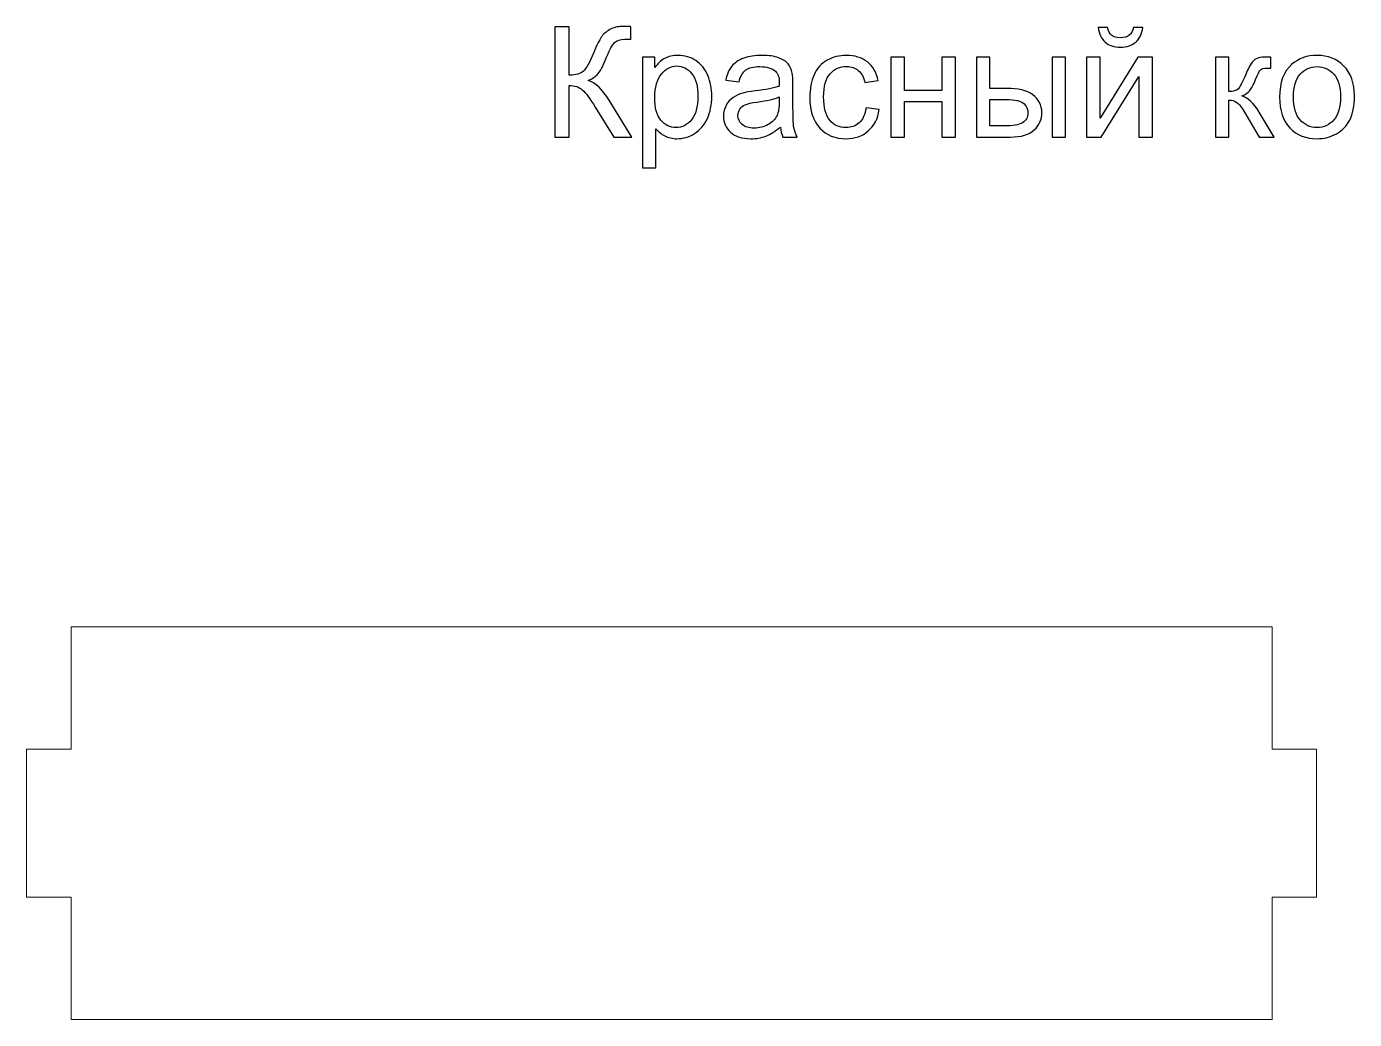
# Model space of a CAD drawing. Header units: millimetres. Extents: x -264 to 265, y -234 to 223.
# Drawn here: x -171.3 to -81.7, y 140.8 to 207.7 of the extents above; entities that cross this region are included whole.
import ezdxf

# ---------------------------------------------------------------- set-up
doc = ezdxf.new("R2010")
doc.units = ezdxf.units.MM
doc.header["$MEASUREMENT"] = 0
doc.layers.add('layer 1', color=7, linetype='Continuous')

msp = doc.modelspace()

# ---------------------------------------------------------------- linework, layer by layer
at = {"layer": 'layer 1', "color": 242}
for points, knots in [([(-135.6367, 207.7095), (-135.6367, 207.7095), (-134.6496, 207.7095), (-134.6496, 207.7095), (-134.6496, 207.7095), (-134.6496, 207.7095), (-134.6496, 204.4469), (-134.6496, 204.4469), (-134.6496, 204.4469), (-134.201, 204.4469), (-133.8841, 204.5352), (-133.7023, 204.7101), (-133.7023, 204.7101), (-133.5187, 204.885), (-133.2867, 205.3041), (-133.0027, 205.9691), (-133.0027, 205.9691), (-132.7966, 206.4592), (-132.6269, 206.8038), (-132.4918, 207.0047), (-132.4918, 207.0047), (-132.3584, 207.2073), (-132.168, 207.377), (-131.9203, 207.5138), (-131.9203, 207.5138), (-131.6744, 207.6506), (-131.4008, 207.7199), (-131.1029, 207.7199), (-131.1029, 207.7199), (-130.7237, 207.7199), (-130.5245, 207.7164), (-130.5037, 207.7095), (-130.5037, 207.7095), (-130.5037, 207.7095), (-130.5037, 206.8575), (-130.5037, 206.8575), (-130.5037, 206.8575), (-130.5384, 206.8575), (-130.6042, 206.8592), (-130.7012, 206.8627), (-130.7012, 206.8627), (-130.8103, 206.8661), (-130.8761, 206.8679), (-130.9003, 206.8679), (-130.9003, 206.8679), (-131.2138, 206.8679), (-131.4475, 206.7917), (-131.5999, 206.6393), (-131.5999, 206.6393), (-131.7558, 206.4869), (-131.9324, 206.1613), (-132.1333, 205.6643), (-132.1333, 205.6643), (-132.3827, 205.0339), (-132.594, 204.6356), (-132.7671, 204.4711), (-132.7671, 204.4711), (-132.9386, 204.3083), (-133.1464, 204.1767), (-133.3854, 204.078), (-133.3854, 204.078), (-132.9057, 203.9464), (-132.4312, 203.5013), (-131.9636, 202.7463), (-131.9636, 202.7463), (-131.9636, 202.7463), (-130.431, 200.2699), (-130.431, 200.2699), (-130.431, 200.2699), (-130.431, 200.2699), (-131.6536, 200.2699), (-131.6536, 200.2699), (-131.6536, 200.2699), (-131.6536, 200.2699), (-132.9022, 202.2857), (-132.9022, 202.2857), (-132.9022, 202.2857), (-133.2434, 202.845), (-133.5291, 203.2295), (-133.7577, 203.4373), (-133.7577, 203.4373), (-133.988, 203.6468), (-134.2842, 203.7507), (-134.6496, 203.7507), (-134.6496, 203.7507), (-134.6496, 203.7507), (-134.6496, 200.2699), (-134.6496, 200.2699), (-134.6496, 200.2699), (-134.6496, 200.2699), (-135.6367, 200.2699), (-135.6367, 200.2699), (-135.6367, 200.2699), (-135.6367, 200.2699), (-135.6367, 207.7095), (-135.6367, 207.7095)], [0, 0, 0, 0, 0.04, 0.04, 0.04, 0.04, 0.08, 0.08, 0.08, 0.08, 0.12, 0.12, 0.12, 0.12, 0.16, 0.16, 0.16, 0.16, 0.2, 0.2, 0.2, 0.2, 0.24, 0.24, 0.24, 0.24, 0.28, 0.28, 0.28, 0.28, 0.32, 0.32, 0.32, 0.32, 0.36, 0.36, 0.36, 0.36, 0.4, 0.4, 0.4, 0.4, 0.44, 0.44, 0.44, 0.44, 0.48, 0.48, 0.48, 0.48, 0.52, 0.52, 0.52, 0.52, 0.56, 0.56, 0.56, 0.56, 0.6, 0.6, 0.6, 0.6, 0.64, 0.64, 0.64, 0.64, 0.68, 0.68, 0.68, 0.68, 0.72, 0.72, 0.72, 0.72, 0.76, 0.76, 0.76, 0.76, 0.8, 0.8, 0.8, 0.8, 0.84, 0.84, 0.84, 0.84, 0.88, 0.88, 0.88, 0.88, 0.92, 0.92, 0.92, 0.92, 1, 1, 1, 1]), ([(-96.6013, 207.6575), (-96.6013, 207.6575), (-95.9779, 207.6575), (-95.9779, 207.6575), (-95.9779, 207.6575), (-96.0281, 207.2298), (-96.184, 206.9008), (-96.4437, 206.6722), (-96.4437, 206.6722), (-96.7035, 206.4419), (-97.0481, 206.3276), (-97.4793, 206.3276), (-97.4793, 206.3276), (-97.9122, 206.3276), (-98.2586, 206.4419), (-98.5166, 206.6687), (-98.5166, 206.6687), (-98.7747, 206.8973), (-98.9305, 207.2263), (-98.9807, 207.6575), (-98.9807, 207.6575), (-98.9807, 207.6575), (-98.3573, 207.6575), (-98.3573, 207.6575), (-98.3573, 207.6575), (-98.3106, 207.4238), (-98.2153, 207.2489), (-98.075, 207.1346), (-98.075, 207.1346), (-97.9348, 207.0185), (-97.7443, 206.9614), (-97.507, 206.9614), (-97.507, 206.9614), (-97.2317, 206.9614), (-97.0239, 207.0168), (-96.8836, 207.1294), (-96.8836, 207.1294), (-96.7433, 207.2402), (-96.6481, 207.4168), (-96.6013, 207.6575)], [0, 0, 0, 0, 0.0909091, 0.0909091, 0.0909091, 0.0909091, 0.1818182, 0.1818182, 0.1818182, 0.1818182, 0.2727273, 0.2727273, 0.2727273, 0.2727273, 0.3636364, 0.3636364, 0.3636364, 0.3636364, 0.4545455, 0.4545455, 0.4545455, 0.4545455, 0.5454545, 0.5454545, 0.5454545, 0.5454545, 0.6363636, 0.6363636, 0.6363636, 0.6363636, 0.7272727, 0.7272727, 0.7272727, 0.7272727, 0.8181818, 0.8181818, 0.8181818, 0.8181818, 1, 1, 1, 1]), ([(-129.7192, 198.2022), (-129.7192, 198.2022), (-129.7192, 205.6626), (-129.7192, 205.6626), (-129.7192, 205.6626), (-129.7192, 205.6626), (-128.888, 205.6626), (-128.888, 205.6626), (-128.888, 205.6626), (-128.888, 205.6626), (-128.888, 204.9543), (-128.888, 204.9543), (-128.888, 204.9543), (-128.6923, 205.2279), (-128.4706, 205.434), (-128.223, 205.5708), (-128.223, 205.5708), (-127.9771, 205.7076), (-127.6775, 205.7769), (-127.3259, 205.7769), (-127.3259, 205.7769), (-126.8653, 205.7769), (-126.4601, 205.6591), (-126.1085, 205.4219), (-126.1085, 205.4219), (-125.757, 205.1863), (-125.492, 204.8521), (-125.3119, 204.4226), (-125.3119, 204.4226), (-125.1336, 203.9914), (-125.0435, 203.5204), (-125.0435, 203.0061), (-125.0435, 203.0061), (-125.0435, 202.4571), (-125.1422, 201.9618), (-125.3396, 201.5202), (-125.3396, 201.5202), (-125.5371, 201.0804), (-125.8245, 200.7427), (-126.202, 200.5071), (-126.202, 200.5071), (-126.5778, 200.2734), (-126.9744, 200.1556), (-127.39, 200.1556), (-127.39, 200.1556), (-127.6948, 200.1556), (-127.9684, 200.2197), (-128.2091, 200.3478), (-128.2091, 200.3478), (-128.4516, 200.476), (-128.649, 200.637), (-128.8049, 200.8327), (-128.8049, 200.8327), (-128.8049, 200.8327), (-128.8049, 198.2022), (-128.8049, 198.2022), (-128.8049, 198.2022), (-128.8049, 198.2022), (-129.7192, 198.2022), (-129.7192, 198.2022)], [0, 0, 0, 0, 0.0625, 0.0625, 0.0625, 0.0625, 0.125, 0.125, 0.125, 0.125, 0.1875, 0.1875, 0.1875, 0.1875, 0.25, 0.25, 0.25, 0.25, 0.3125, 0.3125, 0.3125, 0.3125, 0.375, 0.375, 0.375, 0.375, 0.4375, 0.4375, 0.4375, 0.4375, 0.5, 0.5, 0.5, 0.5, 0.5625, 0.5625, 0.5625, 0.5625, 0.625, 0.625, 0.625, 0.625, 0.6875, 0.6875, 0.6875, 0.6875, 0.75, 0.75, 0.75, 0.75, 0.8125, 0.8125, 0.8125, 0.8125, 0.875, 0.875, 0.875, 0.875, 1, 1, 1, 1]), ([(-120.418, 200.9453), (-120.7575, 200.6561), (-121.0848, 200.4535), (-121.3982, 200.334), (-121.3982, 200.334), (-121.7117, 200.2145), (-122.0476, 200.1556), (-122.4078, 200.1556), (-122.4078, 200.1556), (-123.0001, 200.1556), (-123.4555, 200.2993), (-123.7742, 200.5885), (-123.7742, 200.5885), (-124.0928, 200.876), (-124.2521, 201.2449), (-124.2521, 201.6934), (-124.2521, 201.6934), (-124.2521, 201.9566), (-124.1915, 202.1973), (-124.072, 202.4155), (-124.072, 202.4155), (-123.9508, 202.6337), (-123.7932, 202.8069), (-123.5993, 202.9385), (-123.5993, 202.9385), (-123.4036, 203.0701), (-123.1854, 203.1706), (-122.9412, 203.2381), (-122.9412, 203.2381), (-122.7611, 203.2849), (-122.4892, 203.3299), (-122.1273, 203.3749), (-122.1273, 203.3749), (-121.3896, 203.4615), (-120.8441, 203.5672), (-120.496, 203.6884), (-120.496, 203.6884), (-120.4925, 203.8131), (-120.4908, 203.8927), (-120.4908, 203.9256), (-120.4908, 203.9256), (-120.4908, 204.2962), (-120.5774, 204.5577), (-120.7505, 204.7101), (-120.7505, 204.7101), (-120.9843, 204.9162), (-121.3324, 205.0184), (-121.7931, 205.0184), (-121.7931, 205.0184), (-122.2243, 205.0184), (-122.5429, 204.9422), (-122.7473, 204.7915), (-122.7473, 204.7915), (-122.9533, 204.6408), (-123.104, 204.3741), (-123.2027, 203.9897), (-123.2027, 203.9897), (-123.2027, 203.9897), (-124.0963, 204.1144), (-124.0963, 204.1144), (-124.0963, 204.1144), (-124.0149, 204.4971), (-123.8815, 204.8071), (-123.6945, 205.0426), (-123.6945, 205.0426), (-123.5075, 205.2781), (-123.2373, 205.4582), (-122.8841, 205.5864), (-122.8841, 205.5864), (-122.5325, 205.7128), (-122.1221, 205.7769), (-121.658, 205.7769), (-121.658, 205.7769), (-121.1973, 205.7769), (-120.8215, 205.7232), (-120.5323, 205.6141), (-120.5323, 205.6141), (-120.2449, 205.505), (-120.0319, 205.3699), (-119.8968, 205.2054), (-119.8968, 205.2054), (-119.7617, 205.0409), (-119.6665, 204.8331), (-119.6111, 204.582), (-119.6111, 204.582), (-119.5816, 204.4261), (-119.566, 204.1456), (-119.566, 203.7421), (-119.566, 203.7421), (-119.566, 203.7421), (-119.566, 202.5298), (-119.566, 202.5298), (-119.566, 202.5298), (-119.566, 201.683), (-119.547, 201.1479), (-119.5089, 200.921), (-119.5089, 200.921), (-119.4725, 200.6942), (-119.3963, 200.4777), (-119.2855, 200.2699), (-119.2855, 200.2699), (-119.2855, 200.2699), (-120.2414, 200.2699), (-120.2414, 200.2699), (-120.2414, 200.2699), (-120.3332, 200.4621), (-120.3921, 200.6873), (-120.418, 200.9453)], [0, 0, 0, 0, 0.0357143, 0.0357143, 0.0357143, 0.0357143, 0.0714286, 0.0714286, 0.0714286, 0.0714286, 0.1071429, 0.1071429, 0.1071429, 0.1071429, 0.1428571, 0.1428571, 0.1428571, 0.1428571, 0.1785714, 0.1785714, 0.1785714, 0.1785714, 0.2142857, 0.2142857, 0.2142857, 0.2142857, 0.25, 0.25, 0.25, 0.25, 0.2857143, 0.2857143, 0.2857143, 0.2857143, 0.3214286, 0.3214286, 0.3214286, 0.3214286, 0.3571429, 0.3571429, 0.3571429, 0.3571429, 0.3928571, 0.3928571, 0.3928571, 0.3928571, 0.4285714, 0.4285714, 0.4285714, 0.4285714, 0.4642857, 0.4642857, 0.4642857, 0.4642857, 0.5, 0.5, 0.5, 0.5, 0.5357143, 0.5357143, 0.5357143, 0.5357143, 0.5714286, 0.5714286, 0.5714286, 0.5714286, 0.6071429, 0.6071429, 0.6071429, 0.6071429, 0.6428571, 0.6428571, 0.6428571, 0.6428571, 0.6785714, 0.6785714, 0.6785714, 0.6785714, 0.7142857, 0.7142857, 0.7142857, 0.7142857, 0.75, 0.75, 0.75, 0.75, 0.7857143, 0.7857143, 0.7857143, 0.7857143, 0.8214286, 0.8214286, 0.8214286, 0.8214286, 0.8571429, 0.8571429, 0.8571429, 0.8571429, 0.8928571, 0.8928571, 0.8928571, 0.8928571, 0.9285714, 0.9285714, 0.9285714, 0.9285714, 1, 1, 1, 1]), ([(-114.6392, 202.2441), (-114.6392, 202.2441), (-113.7457, 202.1194), (-113.7457, 202.1194), (-113.7457, 202.1194), (-113.8444, 201.5046), (-114.0937, 201.0249), (-114.4972, 200.6769), (-114.4972, 200.6769), (-114.9007, 200.3288), (-115.3978, 200.1556), (-115.9848, 200.1556), (-115.9848, 200.1556), (-116.7208, 200.1556), (-117.3131, 200.3963), (-117.7599, 200.8777), (-117.7599, 200.8777), (-118.2084, 201.3592), (-118.4318, 202.0484), (-118.4318, 202.9455), (-118.4318, 202.9455), (-118.4318, 203.5273), (-118.3348, 204.0347), (-118.1426, 204.4711), (-118.1426, 204.4711), (-117.9504, 204.9058), (-117.6577, 205.2331), (-117.2628, 205.4496), (-117.2628, 205.4496), (-116.8697, 205.6678), (-116.442, 205.7769), (-115.9779, 205.7769), (-115.9779, 205.7769), (-115.3943, 205.7769), (-114.9146, 205.6297), (-114.544, 205.3335), (-114.544, 205.3335), (-114.1717, 205.0374), (-113.9327, 204.6166), (-113.8288, 204.0728), (-113.8288, 204.0728), (-113.8288, 204.0728), (-114.712, 203.9377), (-114.712, 203.9377), (-114.712, 203.9377), (-114.7968, 204.2997), (-114.9458, 204.5716), (-115.1622, 204.7551), (-115.1622, 204.7551), (-115.377, 204.937), (-115.6367, 205.0287), (-115.9415, 205.0287), (-115.9415, 205.0287), (-116.4022, 205.0287), (-116.7762, 204.8642), (-117.0654, 204.5352), (-117.0654, 204.5352), (-117.3529, 204.2044), (-117.4966, 203.6849), (-117.4966, 202.9714), (-117.4966, 202.9714), (-117.4966, 202.2476), (-117.3581, 201.7228), (-117.081, 201.3955), (-117.081, 201.3955), (-116.8022, 201.0682), (-116.4403, 200.9037), (-115.9952, 200.9037), (-115.9952, 200.9037), (-115.635, 200.9037), (-115.3354, 201.0128), (-115.0964, 201.2328), (-115.0964, 201.2328), (-114.8557, 201.451), (-114.7033, 201.7886), (-114.6392, 202.2441)], [0, 0, 0, 0, 0.05, 0.05, 0.05, 0.05, 0.1, 0.1, 0.1, 0.1, 0.15, 0.15, 0.15, 0.15, 0.2, 0.2, 0.2, 0.2, 0.25, 0.25, 0.25, 0.25, 0.3, 0.3, 0.3, 0.3, 0.35, 0.35, 0.35, 0.35, 0.4, 0.4, 0.4, 0.4, 0.45, 0.45, 0.45, 0.45, 0.5, 0.5, 0.5, 0.5, 0.55, 0.55, 0.55, 0.55, 0.6, 0.6, 0.6, 0.6, 0.65, 0.65, 0.65, 0.65, 0.7, 0.7, 0.7, 0.7, 0.75, 0.75, 0.75, 0.75, 0.8, 0.8, 0.8, 0.8, 0.85, 0.85, 0.85, 0.85, 0.9, 0.9, 0.9, 0.9, 1, 1, 1, 1]), ([(-112.9663, 205.6626), (-112.9663, 205.6626), (-112.052, 205.6626), (-112.052, 205.6626), (-112.052, 205.6626), (-112.052, 205.6626), (-112.052, 203.4182), (-112.052, 203.4182), (-112.052, 203.4182), (-112.052, 203.4182), (-109.5167, 203.4182), (-109.5167, 203.4182), (-109.5167, 203.4182), (-109.5167, 203.4182), (-109.5167, 205.6626), (-109.5167, 205.6626), (-109.5167, 205.6626), (-109.5167, 205.6626), (-108.6023, 205.6626), (-108.6023, 205.6626), (-108.6023, 205.6626), (-108.6023, 205.6626), (-108.6023, 200.2699), (-108.6023, 200.2699), (-108.6023, 200.2699), (-108.6023, 200.2699), (-109.5167, 200.2699), (-109.5167, 200.2699), (-109.5167, 200.2699), (-109.5167, 200.2699), (-109.5167, 202.6597), (-109.5167, 202.6597), (-109.5167, 202.6597), (-109.5167, 202.6597), (-112.052, 202.6597), (-112.052, 202.6597), (-112.052, 202.6597), (-112.052, 202.6597), (-112.052, 200.2699), (-112.052, 200.2699), (-112.052, 200.2699), (-112.052, 200.2699), (-112.9663, 200.2699), (-112.9663, 200.2699), (-112.9663, 200.2699), (-112.9663, 200.2699), (-112.9663, 205.6626), (-112.9663, 205.6626)], [0, 0, 0, 0, 0.0769231, 0.0769231, 0.0769231, 0.0769231, 0.1538462, 0.1538462, 0.1538462, 0.1538462, 0.2307692, 0.2307692, 0.2307692, 0.2307692, 0.3076923, 0.3076923, 0.3076923, 0.3076923, 0.3846154, 0.3846154, 0.3846154, 0.3846154, 0.4615385, 0.4615385, 0.4615385, 0.4615385, 0.5384615, 0.5384615, 0.5384615, 0.5384615, 0.6153846, 0.6153846, 0.6153846, 0.6153846, 0.6923077, 0.6923077, 0.6923077, 0.6923077, 0.7692308, 0.7692308, 0.7692308, 0.7692308, 0.8461538, 0.8461538, 0.8461538, 0.8461538, 1, 1, 1, 1]), ([(-107.1979, 205.6626), (-107.1979, 205.6626), (-106.2835, 205.6626), (-106.2835, 205.6626), (-106.2835, 205.6626), (-106.2835, 205.6626), (-106.2835, 203.5533), (-106.2835, 203.5533), (-106.2835, 203.5533), (-106.2835, 203.5533), (-105.1301, 203.5533), (-105.1301, 203.5533), (-105.1301, 203.5533), (-104.3768, 203.5533), (-103.7984, 203.4078), (-103.3915, 203.1152), (-103.3915, 203.1152), (-102.9845, 202.8225), (-102.7819, 202.419), (-102.7819, 201.9047), (-102.7819, 201.9047), (-102.7819, 201.4544), (-102.9516, 201.07), (-103.291, 200.7496), (-103.291, 200.7496), (-103.6305, 200.4292), (-104.1725, 200.2699), (-104.9189, 200.2699), (-104.9189, 200.2699), (-104.9189, 200.2699), (-107.1979, 200.2699), (-107.1979, 200.2699), (-107.1979, 200.2699), (-107.1979, 200.2699), (-107.1979, 205.6626), (-107.1979, 205.6626)], [0, 0, 0, 0, 0.1, 0.1, 0.1, 0.1, 0.2, 0.2, 0.2, 0.2, 0.3, 0.3, 0.3, 0.3, 0.4, 0.4, 0.4, 0.4, 0.5, 0.5, 0.5, 0.5, 0.6, 0.6, 0.6, 0.6, 0.7, 0.7, 0.7, 0.7, 0.8, 0.8, 0.8, 0.8, 1, 1, 1, 1]), ([(-102.0961, 205.6626), (-102.0961, 205.6626), (-101.1818, 205.6626), (-101.1818, 205.6626), (-101.1818, 205.6626), (-101.1818, 205.6626), (-101.1818, 200.2699), (-101.1818, 200.2699), (-101.1818, 200.2699), (-101.1818, 200.2699), (-102.0961, 200.2699), (-102.0961, 200.2699), (-102.0961, 200.2699), (-102.0961, 200.2699), (-102.0961, 205.6626), (-102.0961, 205.6626)], [0, 0, 0, 0, 0.2, 0.2, 0.2, 0.2, 0.4, 0.4, 0.4, 0.4, 0.6, 0.6, 0.6, 0.6, 1, 1, 1, 1]), ([(-99.76, 205.6626), (-99.76, 205.6626), (-98.8457, 205.6626), (-98.8457, 205.6626), (-98.8457, 205.6626), (-98.8457, 205.6626), (-98.8457, 201.5497), (-98.8457, 201.5497), (-98.8457, 201.5497), (-98.8457, 201.5497), (-96.3052, 205.6626), (-96.3052, 205.6626), (-96.3052, 205.6626), (-96.3052, 205.6626), (-95.3233, 205.6626), (-95.3233, 205.6626), (-95.3233, 205.6626), (-95.3233, 205.6626), (-95.3233, 200.2699), (-95.3233, 200.2699), (-95.3233, 200.2699), (-95.3233, 200.2699), (-96.2376, 200.2699), (-96.2376, 200.2699), (-96.2376, 200.2699), (-96.2376, 200.2699), (-96.2376, 204.3568), (-96.2376, 204.3568), (-96.2376, 204.3568), (-96.2376, 204.3568), (-98.7747, 200.2699), (-98.7747, 200.2699), (-98.7747, 200.2699), (-98.7747, 200.2699), (-99.76, 200.2699), (-99.76, 200.2699), (-99.76, 200.2699), (-99.76, 200.2699), (-99.76, 205.6626), (-99.76, 205.6626)], [0, 0, 0, 0, 0.0909091, 0.0909091, 0.0909091, 0.0909091, 0.1818182, 0.1818182, 0.1818182, 0.1818182, 0.2727273, 0.2727273, 0.2727273, 0.2727273, 0.3636364, 0.3636364, 0.3636364, 0.3636364, 0.4545455, 0.4545455, 0.4545455, 0.4545455, 0.5454545, 0.5454545, 0.5454545, 0.5454545, 0.6363636, 0.6363636, 0.6363636, 0.6363636, 0.7272727, 0.7272727, 0.7272727, 0.7272727, 0.8181818, 0.8181818, 0.8181818, 0.8181818, 1, 1, 1, 1]), ([(-91.0788, 205.6626), (-91.0788, 205.6626), (-90.1645, 205.6626), (-90.1645, 205.6626), (-90.1645, 205.6626), (-90.1645, 205.6626), (-90.1645, 203.3351), (-90.1645, 203.3351), (-90.1645, 203.3351), (-89.8735, 203.3351), (-89.6692, 203.3905), (-89.5514, 203.5031), (-89.5514, 203.5031), (-89.4354, 203.6139), (-89.2639, 203.9377), (-89.0354, 204.4763), (-89.0354, 204.4763), (-88.8553, 204.9023), (-88.7098, 205.1829), (-88.599, 205.318), (-88.599, 205.318), (-88.4864, 205.453), (-88.3582, 205.5448), (-88.2128, 205.5916), (-88.2128, 205.5916), (-88.0656, 205.6383), (-87.8318, 205.6626), (-87.5114, 205.6626), (-87.5114, 205.6626), (-87.5114, 205.6626), (-87.3278, 205.6626), (-87.3278, 205.6626), (-87.3278, 205.6626), (-87.3278, 205.6626), (-87.3278, 204.9093), (-87.3278, 204.9093), (-87.3278, 204.9093), (-87.3278, 204.9093), (-87.5824, 204.9145), (-87.5824, 204.9145), (-87.5824, 204.9145), (-87.8231, 204.9145), (-87.9773, 204.8781), (-88.0448, 204.8071), (-88.0448, 204.8071), (-88.1158, 204.7326), (-88.2249, 204.511), (-88.3704, 204.1421), (-88.3704, 204.1421), (-88.5089, 203.7888), (-88.6353, 203.5446), (-88.7513, 203.4096), (-88.7513, 203.4096), (-88.8656, 203.2745), (-89.044, 203.1515), (-89.2847, 203.039), (-89.2847, 203.039), (-88.8916, 202.9333), (-88.5037, 202.5679), (-88.1227, 201.941), (-88.1227, 201.941), (-88.1227, 201.941), (-87.12, 200.2699), (-87.12, 200.2699), (-87.12, 200.2699), (-87.12, 200.2699), (-88.1245, 200.2699), (-88.1245, 200.2699), (-88.1245, 200.2699), (-88.1245, 200.2699), (-89.1133, 201.9358), (-89.1133, 201.9358), (-89.1133, 201.9358), (-89.3124, 202.2735), (-89.4856, 202.4952), (-89.6328, 202.6026), (-89.6328, 202.6026), (-89.7817, 202.7099), (-89.9584, 202.7636), (-90.1645, 202.7636), (-90.1645, 202.7636), (-90.1645, 202.7636), (-90.1645, 200.2699), (-90.1645, 200.2699), (-90.1645, 200.2699), (-90.1645, 200.2699), (-91.0788, 200.2699), (-91.0788, 200.2699), (-91.0788, 200.2699), (-91.0788, 200.2699), (-91.0788, 205.6626), (-91.0788, 205.6626)], [0, 0, 0, 0, 0.0416667, 0.0416667, 0.0416667, 0.0416667, 0.0833333, 0.0833333, 0.0833333, 0.0833333, 0.125, 0.125, 0.125, 0.125, 0.1666667, 0.1666667, 0.1666667, 0.1666667, 0.2083333, 0.2083333, 0.2083333, 0.2083333, 0.25, 0.25, 0.25, 0.25, 0.2916667, 0.2916667, 0.2916667, 0.2916667, 0.3333333, 0.3333333, 0.3333333, 0.3333333, 0.375, 0.375, 0.375, 0.375, 0.4166667, 0.4166667, 0.4166667, 0.4166667, 0.4583333, 0.4583333, 0.4583333, 0.4583333, 0.5, 0.5, 0.5, 0.5, 0.5416667, 0.5416667, 0.5416667, 0.5416667, 0.5833333, 0.5833333, 0.5833333, 0.5833333, 0.625, 0.625, 0.625, 0.625, 0.6666667, 0.6666667, 0.6666667, 0.6666667, 0.7083333, 0.7083333, 0.7083333, 0.7083333, 0.75, 0.75, 0.75, 0.75, 0.7916667, 0.7916667, 0.7916667, 0.7916667, 0.8333333, 0.8333333, 0.8333333, 0.8333333, 0.875, 0.875, 0.875, 0.875, 0.9166667, 0.9166667, 0.9166667, 0.9166667, 1, 1, 1, 1]), ([(-86.7495, 202.9662), (-86.7495, 203.962), (-86.4724, 204.6997), (-85.9165, 205.1794), (-85.9165, 205.1794), (-85.4542, 205.5777), (-84.8879, 205.7769), (-84.2212, 205.7769), (-84.2212, 205.7769), (-83.4817, 205.7769), (-82.8756, 205.5344), (-82.4046, 205.0495), (-82.4046, 205.0495), (-81.9352, 204.5664), (-81.6997, 203.8962), (-81.6997, 203.0424), (-81.6997, 203.0424), (-81.6997, 202.3497), (-81.8036, 201.806), (-82.0114, 201.4094), (-82.0114, 201.4094), (-82.2193, 201.0128), (-82.5223, 200.7046), (-82.9206, 200.4846), (-82.9206, 200.4846), (-83.3172, 200.2647), (-83.7519, 200.1556), (-84.2212, 200.1556), (-84.2212, 200.1556), (-84.9762, 200.1556), (-85.5858, 200.3963), (-86.0516, 200.8795), (-86.0516, 200.8795), (-86.5175, 201.3626), (-86.7495, 202.0588), (-86.7495, 202.9662)], [0, 0, 0, 0, 0.1, 0.1, 0.1, 0.1, 0.2, 0.2, 0.2, 0.2, 0.3, 0.3, 0.3, 0.3, 0.4, 0.4, 0.4, 0.4, 0.5, 0.5, 0.5, 0.5, 0.6, 0.6, 0.6, 0.6, 0.7, 0.7, 0.7, 0.7, 0.8, 0.8, 0.8, 0.8, 1, 1, 1, 1]), ([(-128.888, 202.9333), (-128.888, 202.2424), (-128.7477, 201.7315), (-128.4689, 201.4007), (-128.4689, 201.4007), (-128.1884, 201.07), (-127.8489, 200.9037), (-127.4506, 200.9037), (-127.4506, 200.9037), (-127.0454, 200.9037), (-126.6991, 201.0752), (-126.4116, 201.4181), (-126.4116, 201.4181), (-126.1224, 201.7609), (-125.9786, 202.2909), (-125.9786, 203.0095), (-125.9786, 203.0095), (-125.9786, 203.6953), (-126.1189, 204.2079), (-126.4012, 204.5491), (-126.4012, 204.5491), (-126.6835, 204.8902), (-127.0194, 205.0599), (-127.4108, 205.0599), (-127.4108, 205.0599), (-127.7987, 205.0599), (-128.1416, 204.8781), (-128.4395, 204.5162), (-128.4395, 204.5162), (-128.7391, 204.1525), (-128.888, 203.626), (-128.888, 202.9333)], [0, 0, 0, 0, 0.1111111, 0.1111111, 0.1111111, 0.1111111, 0.2222222, 0.2222222, 0.2222222, 0.2222222, 0.3333333, 0.3333333, 0.3333333, 0.3333333, 0.4444444, 0.4444444, 0.4444444, 0.4444444, 0.5555556, 0.5555556, 0.5555556, 0.5555556, 0.6666667, 0.6666667, 0.6666667, 0.6666667, 0.7777778, 0.7777778, 0.7777778, 0.7777778, 1, 1, 1, 1]), ([(-85.8144, 202.9645), (-85.8144, 202.2753), (-85.6637, 201.7592), (-85.3624, 201.4181), (-85.3624, 201.4181), (-85.0593, 201.0752), (-84.6801, 200.9037), (-84.2212, 200.9037), (-84.2212, 200.9037), (-83.7674, 200.9037), (-83.3899, 201.0752), (-83.0869, 201.4198), (-83.0869, 201.4198), (-82.7855, 201.7644), (-82.6349, 202.2891), (-82.6349, 202.9939), (-82.6349, 202.9939), (-82.6349, 203.6589), (-82.7873, 204.1629), (-83.0903, 204.504), (-83.0903, 204.504), (-83.3934, 204.8469), (-83.7709, 205.0184), (-84.2212, 205.0184), (-84.2212, 205.0184), (-84.6801, 205.0184), (-85.0593, 204.8486), (-85.3624, 204.5075), (-85.3624, 204.5075), (-85.6637, 204.1663), (-85.8144, 203.652), (-85.8144, 202.9645)], [0, 0, 0, 0, 0.1111111, 0.1111111, 0.1111111, 0.1111111, 0.2222222, 0.2222222, 0.2222222, 0.2222222, 0.3333333, 0.3333333, 0.3333333, 0.3333333, 0.4444444, 0.4444444, 0.4444444, 0.4444444, 0.5555556, 0.5555556, 0.5555556, 0.5555556, 0.6666667, 0.6666667, 0.6666667, 0.6666667, 0.7777778, 0.7777778, 0.7777778, 0.7777778, 1, 1, 1, 1]), ([(-120.4908, 202.9714), (-120.8233, 202.8364), (-121.322, 202.7221), (-121.987, 202.6285), (-121.987, 202.6285), (-122.3645, 202.5749), (-122.6312, 202.5142), (-122.7871, 202.4467), (-122.7871, 202.4467), (-122.9429, 202.3792), (-123.0624, 202.2805), (-123.1473, 202.1523), (-123.1473, 202.1523), (-123.2321, 202.0224), (-123.2754, 201.8787), (-123.2754, 201.7194), (-123.2754, 201.7194), (-123.2754, 201.4787), (-123.1837, 201.276), (-122.9984, 201.115), (-122.9984, 201.115), (-122.8131, 200.9539), (-122.5429, 200.8725), (-122.1879, 200.8725), (-122.1879, 200.8725), (-121.8364, 200.8725), (-121.5229, 200.9487), (-121.2476, 201.1029), (-121.2476, 201.1029), (-120.9739, 201.2553), (-120.7713, 201.4648), (-120.6432, 201.7298), (-120.6432, 201.7298), (-120.5445, 201.9358), (-120.496, 202.2389), (-120.496, 202.6389), (-120.496, 202.6389), (-120.496, 202.6389), (-120.4908, 202.9714), (-120.4908, 202.9714)], [0, 0, 0, 0, 0.0909091, 0.0909091, 0.0909091, 0.0909091, 0.1818182, 0.1818182, 0.1818182, 0.1818182, 0.2727273, 0.2727273, 0.2727273, 0.2727273, 0.3636364, 0.3636364, 0.3636364, 0.3636364, 0.4545455, 0.4545455, 0.4545455, 0.4545455, 0.5454545, 0.5454545, 0.5454545, 0.5454545, 0.6363636, 0.6363636, 0.6363636, 0.6363636, 0.7272727, 0.7272727, 0.7272727, 0.7272727, 0.8181818, 0.8181818, 0.8181818, 0.8181818, 1, 1, 1, 1]), ([(-106.2835, 201.018), (-106.2835, 201.018), (-105.3241, 201.018), (-105.3241, 201.018), (-105.3241, 201.018), (-104.7474, 201.018), (-104.3335, 201.089), (-104.0876, 201.231), (-104.0876, 201.231), (-103.84, 201.373), (-103.717, 201.5947), (-103.717, 201.896), (-103.717, 201.896), (-103.717, 202.1298), (-103.8088, 202.3376), (-103.9907, 202.5212), (-103.9907, 202.5212), (-104.1742, 202.703), (-104.5777, 202.7948), (-105.2029, 202.7948), (-105.2029, 202.7948), (-105.2029, 202.7948), (-106.2835, 202.7948), (-106.2835, 202.7948), (-106.2835, 202.7948), (-106.2835, 202.7948), (-106.2835, 201.018), (-106.2835, 201.018)], [0, 0, 0, 0, 0.125, 0.125, 0.125, 0.125, 0.25, 0.25, 0.25, 0.25, 0.375, 0.375, 0.375, 0.375, 0.5, 0.5, 0.5, 0.5, 0.625, 0.625, 0.625, 0.625, 0.75, 0.75, 0.75, 0.75, 1, 1, 1, 1])]:
    msp.add_open_spline(points, degree=3, knots=knots, dxfattribs=at)
at = {"layer": 'layer 1', "color": 250, "lineweight": 9}
msp.add_open_spline([(-168.2554, 167.2348), (-168.2554, 167.2348), (-87.2554, 167.2348), (-87.2554, 167.2348), (-87.2554, 167.2348), (-87.2554, 167.2348), (-87.2554, 158.9948), (-87.2554, 158.9948), (-87.2554, 158.9948), (-87.2554, 158.9948), (-84.2554, 158.9948), (-84.2554, 158.9948), (-84.2554, 158.9948), (-84.2554, 158.9948), (-84.2554, 148.9948), (-84.2554, 148.9948), (-84.2554, 148.9948), (-84.2554, 148.9948), (-87.2554, 148.9948), (-87.2554, 148.9948), (-87.2554, 148.9948), (-87.2554, 148.9948), (-87.2554, 140.7548), (-87.2554, 140.7548), (-87.2554, 140.7548), (-87.2554, 140.7548), (-168.2554, 140.7548), (-168.2554, 140.7548), (-168.2554, 140.7548), (-168.2554, 140.7548), (-168.2554, 148.9948), (-168.2554, 148.9948), (-168.2554, 148.9948), (-168.2554, 148.9948), (-171.2554, 148.9948), (-171.2554, 148.9948), (-171.2554, 148.9948), (-171.2554, 148.9948), (-171.2554, 158.9948), (-171.2554, 158.9948), (-171.2554, 158.9948), (-171.2554, 158.9948), (-168.2554, 158.9948), (-168.2554, 158.9948), (-168.2554, 158.9948), (-168.2554, 158.9948), (-168.2554, 167.2348), (-168.2554, 167.2348)], degree=3, knots=[0, 0, 0, 0, 0.0769231, 0.0769231, 0.0769231, 0.0769231, 0.1538462, 0.1538462, 0.1538462, 0.1538462, 0.2307692, 0.2307692, 0.2307692, 0.2307692, 0.3076923, 0.3076923, 0.3076923, 0.3076923, 0.3846154, 0.3846154, 0.3846154, 0.3846154, 0.4615385, 0.4615385, 0.4615385, 0.4615385, 0.5384615, 0.5384615, 0.5384615, 0.5384615, 0.6153846, 0.6153846, 0.6153846, 0.6153846, 0.6923077, 0.6923077, 0.6923077, 0.6923077, 0.7692308, 0.7692308, 0.7692308, 0.7692308, 0.8461538, 0.8461538, 0.8461538, 0.8461538, 1, 1, 1, 1], dxfattribs=at)

doc.saveas('drawing.dxf')
